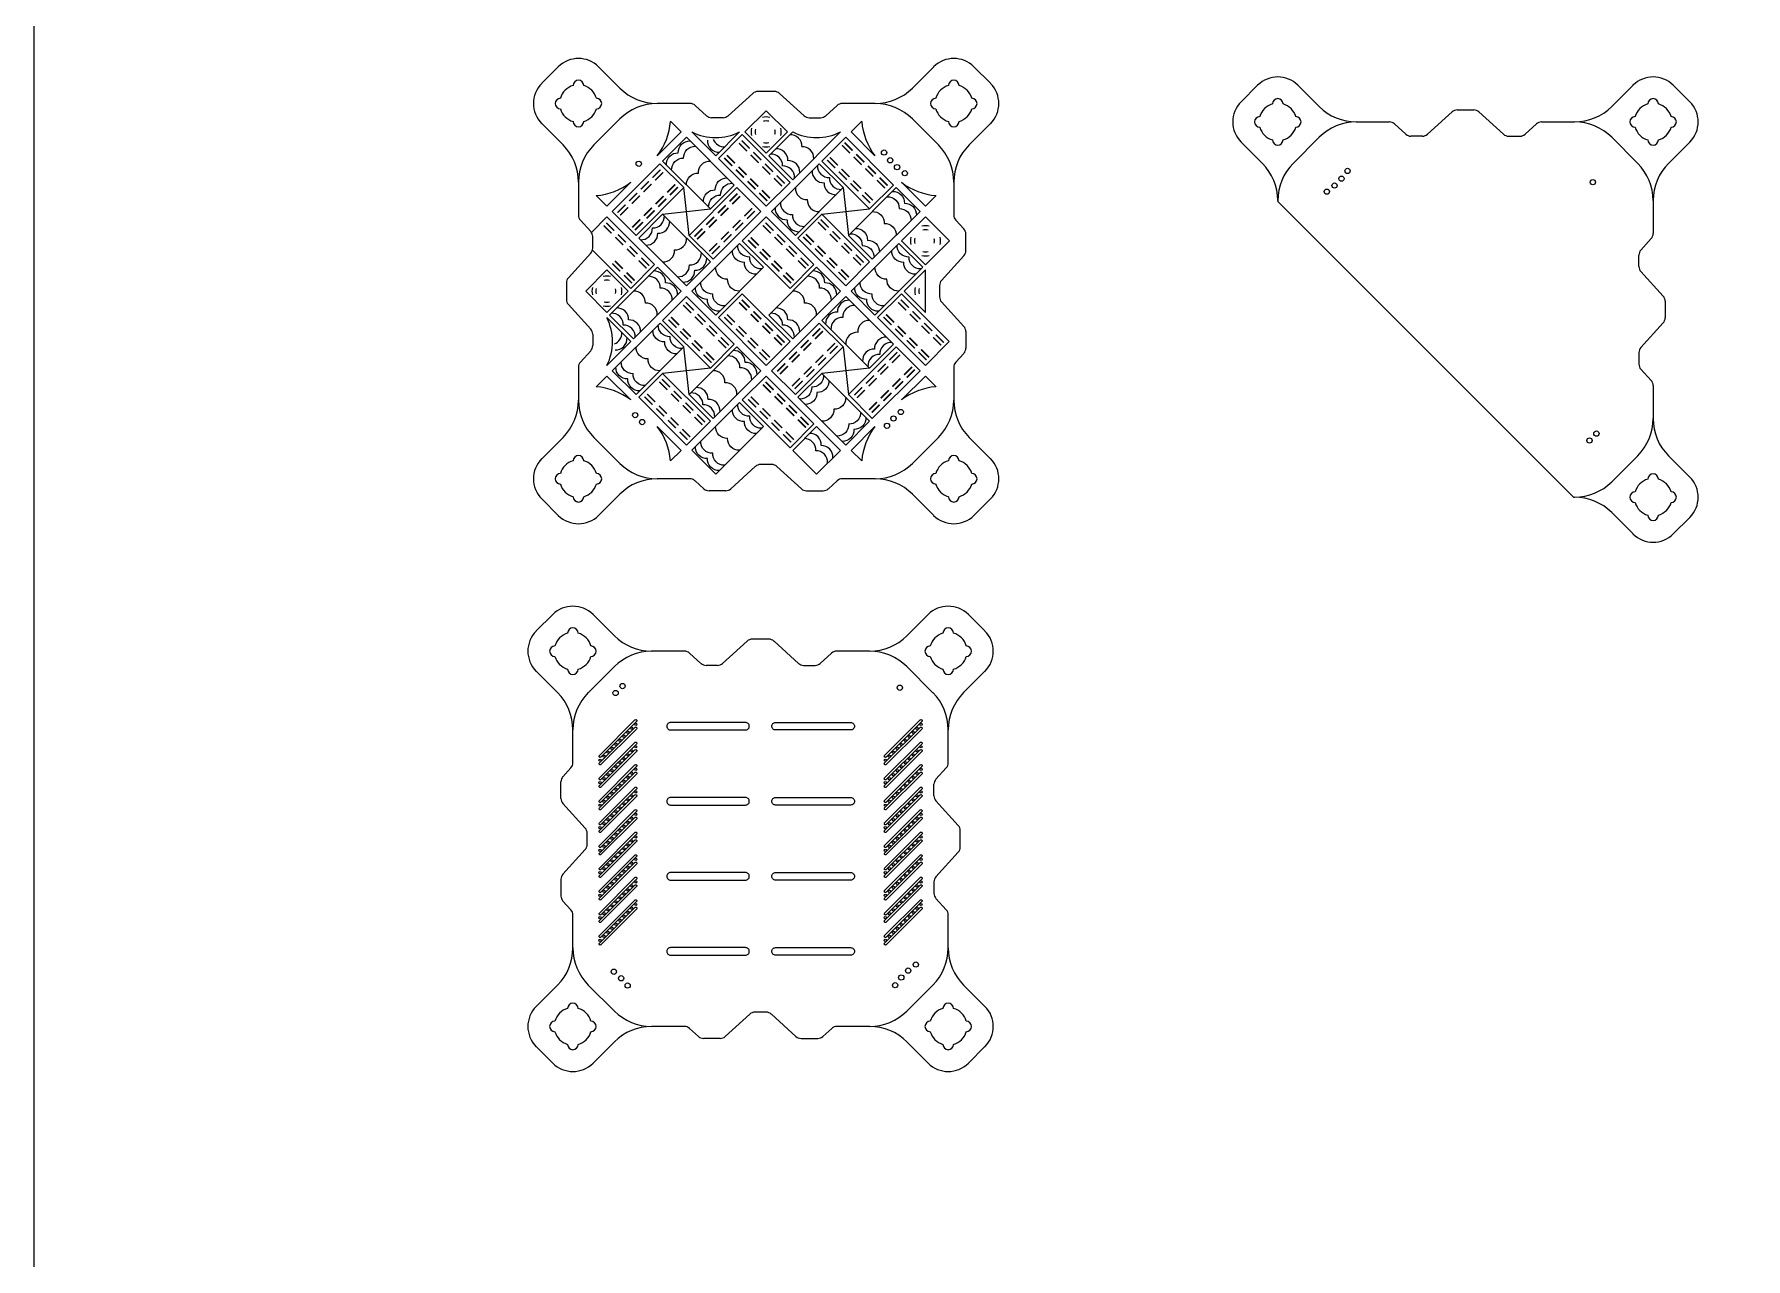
# Model space of a CAD drawing. Header units: millimetres. Extents: x -1461755 to -1310892, y 1449272 to 1531173.
# Drawn here: x -1326448 to -1324168, y 1507799 to 1509430 of the extents above; entities that cross this region are included whole.
import ezdxf

# ---------------------------------------------------------------- set-up
doc = ezdxf.new("R2010")
doc.units = ezdxf.units.MM
doc.header["$LTSCALE"] = 10
doc.layers.get('0').update_dxf_attribs({"linetype": 'CONTINUOUS'})
doc.layers.add('2维浮筒', color=253, linetype='CONTINUOUS')

# ---------------------------------------------------------------- blocks, each defined once
blk = doc.blocks.new('*U435')
for points in [[(10.6, 24.7), (42.4, 56.6), (56.6, 42.4)], [(-24.7, -10.6), (-56.6, -42.4), (-42.4, -56.6)]]:
    blk.add_lwpolyline(points)
for centre, start, end in [((64, -45.6), 94.8488, 127.2262), ((45.6, -64), 142.7738, 175.1512)]:
    blk.add_arc(centre, 88.3, start, end)
blk = doc.blocks.new('*U436')
at = {"color": 0, "linetype": 'ByBlock'}
for p, rotation in [((-169.7, 169.7, 0), 180), ((169.7, 169.7, 0), 90.00000000000001), ((-169.7, -169.7, 0), 270)]:
    blk.add_blockref('*U435', p, dxfattribs=dict(at, rotation=rotation))
blk.add_blockref('*U435', (169.7, -169.7, 0), dxfattribs=at)
blk = doc.blocks.new('*U429')
at = {"const_width": 2}
blk.add_lwpolyline([(-7.5, 0), (7.5, 0)], dxfattribs=at)
blk = doc.blocks.new('*U430')
at = {"const_width": 2}
blk.add_lwpolyline([(-7.5, 0), (7.5, 0)], dxfattribs=at)
blk = doc.blocks.new('*U431')
at = {"color": 0, "linetype": 'ByBlock'}
for p in [(0, 5), (0, 0), (22, 5), (22, 0), (44, 5), (44, 0), (66, 5), (66, 0)]:
    blk.add_blockref('*U430', p, dxfattribs=at)
blk = doc.blocks.new('1')
blk.add_lwpolyline([(0, 0), (90, 0), (90, -45), (0, -45)], close=True)
for centre in [(17.2, -11.3), (27.2, -11.3), (55.2, -11.3), (86.9, -11.3), (96.9, -11.3), (17.2, -33.8), (27.2, -33.8), (55.2, -33.8), (86.9, -33.8), (96.9, -33.8)]:
    blk.add_arc(centre, 15.2, 132.075, 227.925)
blk = doc.blocks.new('*U433')
at = {"color": 0, "linetype": 'ByBlock'}
for p in [(0, 5), (0, 0), (22, 5), (22, 0), (44, 5), (44, 0), (66, 5), (66, 0)]:
    blk.add_blockref('*U429', p, dxfattribs=at)
blk = doc.blocks.new('*U434')
blk.add_lwpolyline([(0, 0), (90, 0), (90, -45), (0, -45)], close=True)
blk.add_blockref('*U433', (12.5, -11.1))
at = {"xscale": -1, "rotation": 180}
blk.add_blockref('*U431', (12.5, -33.9), dxfattribs=at)
blk = doc.blocks.new('*U464')
blk.add_circle((0, 0), 1.5)
blk = doc.blocks.new('*U465')
at = {"color": 0, "linetype": 'ByBlock'}
for p in [(0, 0), (7.5, 0), (15, 0), (22.5, 0), (30, 0), (37.5, 0), (45, 0), (52.5, 0), (60, 0), (67.5, 0)]:
    blk.add_blockref('*U464', p, dxfattribs=at)
blk = doc.blocks.new('*U437')
blk.add_circle((0, 0), 1.5)
blk = doc.blocks.new('*U438')
at = {"color": 0, "linetype": 'ByBlock'}
for p in [(0, 0), (7.5, 0), (15, 0), (22.5, 0), (30, 0), (37.5, 0), (45, 0), (52.5, 0), (60, 0), (67.5, 0)]:
    blk.add_blockref('*U437', p, dxfattribs=at)
blk = doc.blocks.new('*U439')
blk.add_circle((0, 0), 1.5)
blk = doc.blocks.new('*U440')
at = {"color": 0, "linetype": 'ByBlock'}
for p in [(0, 0), (7.5, 0), (15, 0), (22.5, 0), (30, 0), (37.5, 0), (45, 0), (52.5, 0), (60, 0), (67.5, 0)]:
    blk.add_blockref('*U439', p, dxfattribs=at)
blk = doc.blocks.new('*U441')
blk.add_circle((0, 0), 1.5)
blk = doc.blocks.new('*U442')
at = {"color": 0, "linetype": 'ByBlock'}
for p in [(0, 0), (7.5, 0), (15, 0), (22.5, 0), (30, 0), (37.5, 0), (45, 0), (52.5, 0), (60, 0), (67.5, 0)]:
    blk.add_blockref('*U441', p, dxfattribs=at)
blk = doc.blocks.new('*U443')
blk.add_circle((0, 0), 1.5)
blk = doc.blocks.new('*U444')
at = {"color": 0, "linetype": 'ByBlock'}
for p in [(0, 0), (7.5, 0), (15, 0), (22.5, 0), (30, 0), (37.5, 0), (45, 0), (52.5, 0), (60, 0), (67.5, 0)]:
    blk.add_blockref('*U443', p, dxfattribs=at)
blk = doc.blocks.new('*U445')
blk.add_circle((0, 0), 1.5)
blk = doc.blocks.new('*U446')
at = {"color": 0, "linetype": 'ByBlock'}
for p in [(0, 0), (7.5, 0), (15, 0), (22.5, 0), (30, 0), (37.5, 0), (45, 0), (52.5, 0), (60, 0), (67.5, 0)]:
    blk.add_blockref('*U445', p, dxfattribs=at)
blk = doc.blocks.new('*U447')
blk.add_circle((0, 0), 1.5)
blk = doc.blocks.new('*U448')
at = {"color": 0, "linetype": 'ByBlock'}
for p in [(0, 0), (7.5, 0), (15, 0), (22.5, 0), (30, 0), (37.5, 0), (45, 0), (52.5, 0), (60, 0), (67.5, 0)]:
    blk.add_blockref('*U447', p, dxfattribs=at)
blk = doc.blocks.new('*U449')
blk.add_circle((0, 0), 1.5)
blk = doc.blocks.new('*U450')
at = {"color": 0, "linetype": 'ByBlock'}
for p in [(0, 0), (7.5, 0), (15, 0), (22.5, 0), (30, 0), (37.5, 0), (45, 0), (52.5, 0), (60, 0), (67.5, 0)]:
    blk.add_blockref('*U449', p, dxfattribs=at)
blk = doc.blocks.new('*U451')
blk.add_circle((0, 0), 1.5)
blk = doc.blocks.new('*U452')
at = {"color": 0, "linetype": 'ByBlock'}
for p in [(0, 0), (7.5, 0), (15, 0), (22.5, 0), (30, 0), (37.5, 0), (45, 0), (52.5, 0), (60, 0), (67.5, 0)]:
    blk.add_blockref('*U451', p, dxfattribs=at)
blk = doc.blocks.new('*U453')
blk.add_circle((0, 0), 1.5)
blk = doc.blocks.new('*U454')
at = {"color": 0, "linetype": 'ByBlock'}
for p in [(0, 0), (7.5, 0), (15, 0), (22.5, 0), (30, 0), (37.5, 0), (45, 0), (52.5, 0), (60, 0), (67.5, 0)]:
    blk.add_blockref('*U453', p, dxfattribs=at)
blk = doc.blocks.new('*U455')
blk.add_circle((0, 0), 1.5)
blk = doc.blocks.new('*U456')
at = {"color": 0, "linetype": 'ByBlock'}
for p in [(0, 0), (7.5, 0), (15, 0), (22.5, 0), (30, 0), (37.5, 0), (45, 0), (52.5, 0), (60, 0), (67.5, 0)]:
    blk.add_blockref('*U455', p, dxfattribs=at)
blk = doc.blocks.new('*U457')
blk.add_circle((0, 0), 1.5)
blk = doc.blocks.new('*U458')
at = {"color": 0, "linetype": 'ByBlock'}
for p in [(0, 0), (7.5, 0), (15, 0), (22.5, 0), (30, 0), (37.5, 0), (45, 0), (52.5, 0), (60, 0), (67.5, 0)]:
    blk.add_blockref('*U457', p, dxfattribs=at)
blk = doc.blocks.new('*U459')
blk.add_circle((0, 0), 1.5)
blk = doc.blocks.new('*U460')
at = {"color": 0, "linetype": 'ByBlock'}
for p in [(0, 0), (7.5, 0), (15, 0), (22.5, 0), (30, 0), (37.5, 0), (45, 0), (52.5, 0), (60, 0), (67.5, 0)]:
    blk.add_blockref('*U459', p, dxfattribs=at)
blk = doc.blocks.new('*U461')
blk.add_circle((0, 0), 1.5)
blk = doc.blocks.new('*U462')
at = {"color": 0, "linetype": 'ByBlock'}
for p in [(0, 0), (7.5, 0), (15, 0), (22.5, 0), (30, 0), (37.5, 0), (45, 0), (52.5, 0), (60, 0), (67.5, 0)]:
    blk.add_blockref('*U461', p, dxfattribs=at)
blk = doc.blocks.new('*U463')
blk.add_circle((0, 0), 1.5)
blk = doc.blocks.new('*U466')
at = {"color": 0, "linetype": 'ByBlock'}
for p in [(0, 0), (7.5, 0), (15, 0), (22.5, 0), (30, 0), (37.5, 0), (45, 0), (52.5, 0), (60, 0), (67.5, 0)]:
    blk.add_blockref('*U463', p, dxfattribs=at)
blk = doc.blocks.new('*U467')
blk.add_circle((0, 0), 1.5)
blk = doc.blocks.new('*U468')
at = {"color": 0, "linetype": 'ByBlock'}
for p in [(0, 0), (7.5, 0), (15, 0), (22.5, 0), (30, 0), (37.5, 0), (45, 0), (52.5, 0), (60, 0), (67.5, 0)]:
    blk.add_blockref('*U467', p, dxfattribs=at)
blk = doc.blocks.new('*U469')
blk.add_circle((0, 0), 1.5)
blk = doc.blocks.new('*U470')
at = {"color": 0, "linetype": 'ByBlock'}
for p in [(0, 0), (7.5, 0), (15, 0), (22.5, 0), (30, 0), (37.5, 0), (45, 0), (52.5, 0), (60, 0), (67.5, 0)]:
    blk.add_blockref('*U469', p, dxfattribs=at)
blk = doc.blocks.new('*U471')
blk.add_circle((0, 0), 1.5)
blk = doc.blocks.new('*U472')
at = {"color": 0, "linetype": 'ByBlock'}
for p in [(0, 0), (7.5, 0), (15, 0), (22.5, 0), (30, 0), (37.5, 0), (45, 0), (52.5, 0), (60, 0), (67.5, 0)]:
    blk.add_blockref('*U471', p, dxfattribs=at)

msp = doc.modelspace()

# ---------------------------------------------------------------- linework, layer by layer
for p, q in [((-1325772, 1509364.7, 0), (-1325750.1, 1509386.6, 0)), ((-1325696.4, 1509386.6, 0), (-1325668, 1509358.3, 0)), ((-1325250, 1509386.6, 0), (-1325278.4, 1509358.3, 0)), ((-1325196.3, 1509386.6, 0), (-1325174.4, 1509364.7, 0)), ((-1325523.8, 1509321.4, 0), (-1325491.1, 1509351.2, 0)), ((-1325462.1, 1509353.8, 0), (-1325484.3, 1509353.8, 0)), ((-1325422.6, 1509321.4, 0), (-1325455.3, 1509351.2, 0)), ((-1324818.5, 1509362.1, 0), (-1324840.4, 1509340.2, 0)), ((-1324764.8, 1509362.1, 0), (-1324736.4, 1509333.8, 0)), ((-1324318.4, 1509362.1, 0), (-1324346.8, 1509333.8, 0)), ((-1324242.8, 1509340.2, 0), (-1324264.7, 1509362.1, 0)), ((-1325574.5, 1509337.8, 0), (-1325618.5, 1509337.8, 0)), ((-1325552.6, 1509321.4, 0), (-1325567.7, 1509335.2, 0)), ((-1325393.8, 1509321.4, 0), (-1325378.7, 1509335.2, 0)), ((-1325327.8, 1509337.8, 0), (-1325371.9, 1509337.8, 0)), ((-1324592.2, 1509296.9, 0), (-1324559.5, 1509326.7, 0)), ((-1324552.7, 1509329.3, 0), (-1324530.5, 1509329.3, 0)), ((-1324491, 1509296.9, 0), (-1324523.7, 1509326.7, 0)), ((-1325772, 1509311, 0), (-1325743.7, 1509282.7, 0)), ((-1325668, 1509317.3, 0), (-1325702.7, 1509282.6, 0)), ((-1325530.6, 1509318.8, 0), (-1325545.8, 1509318.8, 0)), ((-1325415.8, 1509318.8, 0), (-1325400.6, 1509318.8, 0)), ((-1325278.4, 1509317.3, 0), (-1325243.7, 1509282.6, 0)), ((-1325174.4, 1509311, 0), (-1325202.7, 1509282.7, 0)), ((-1324687, 1509313.3, 0), (-1324642.9, 1509313.3, 0)), ((-1324621, 1509296.9, 0), (-1324636.1, 1509310.7, 0)), ((-1324462.2, 1509296.9, 0), (-1324447.1, 1509310.7, 0)), ((-1324440.3, 1509313.3, 0), (-1324396.3, 1509313.3, 0)), ((-1324840.4, 1509286.4, 0), (-1324812.1, 1509258.1, 0)), ((-1324736.4, 1509292.8, 0), (-1324771.1, 1509258, 0)), ((-1324599, 1509294.3, 0), (-1324614.2, 1509294.3, 0)), ((-1324484.2, 1509294.3, 0), (-1324469, 1509294.3, 0)), ((-1324346.8, 1509292.8, 0), (-1324312.1, 1509258, 0)), ((-1324242.8, 1509286.4, 0), (-1324271.1, 1509258.1, 0)), ((-1325723.2, 1509233.1, 0), (-1325723.2, 1509189.1, 0)), ((-1325223.2, 1509233.1, 0), (-1325223.2, 1509189.3, 0)), ((-1325575.7, 1509162.1, 0), (-1325582.8, 1509225.7, 0)), ((-1325370.7, 1509225.7, 0), (-1325363.6, 1509162.1, 0)), ((-1324791.6, 1509208.5, 0), (-1324791.6, 1509207.2, 0)), ((-1324791.6, 1509207.2, 0), (-1324397.7, 1508813.3, 0)), ((-1324291.6, 1509208.5, 0), (-1324291.6, 1509164.5, 0)), ((-1325611.1, 1509190.3, 0), (-1325547.4, 1509197.4, 0)), ((-1325399, 1509190.3, 0), (-1325335.3, 1509197.4, 0)), ((-1325706.8, 1509167.2, 0), (-1325720.6, 1509182.3, 0)), ((-1325704.2, 1509145.2, 0), (-1325704.2, 1509160.4, 0)), ((-1325209.8, 1509170.7, 0), (-1325220.6, 1509182.5, 0)), ((-1325207.2, 1509141.7, 0), (-1325207.2, 1509163.9, 0)), ((-1325706.8, 1509138.4, 0), (-1325736.6, 1509105.7, 0)), ((-1324308, 1509142.6, 0), (-1324294.2, 1509157.8, 0)), ((-1325261.1, 1509059.5, 0), (-1325261.1, 1509116.1, 0)), ((-1325209.8, 1509134.9, 0), (-1325239.6, 1509102.2, 0)), ((-1324310.6, 1509120.6, 0), (-1324310.6, 1509135.9, 0)), ((-1325739.2, 1509098.9, 0), (-1325739.2, 1509076.7, 0)), ((-1325242.2, 1509095.4, 0), (-1325242.2, 1509080.2, 0)), ((-1324308, 1509113.9, 0), (-1324278.2, 1509081.1, 0)), ((-1325706.8, 1509037.2, 0), (-1325736.6, 1509069.9, 0)), ((-1325209.8, 1509040.7, 0), (-1325239.6, 1509073.4, 0)), ((-1324275.6, 1509074.4, 0), (-1324275.6, 1509052.1, 0)), ((-1325704.2, 1509030.4, 0), (-1325704.2, 1509015.2, 0)), ((-1325207.2, 1509033.9, 0), (-1325207.2, 1509011.7, 0)), ((-1324308, 1509012.6, 0), (-1324278.2, 1509045.4, 0)), ((-1325706.8, 1509008.4, 0), (-1325720.6, 1508993.3, 0)), ((-1325575.7, 1508949.9, 0), (-1325582.8, 1509013.6, 0)), ((-1325370.7, 1509013.6, 0), (-1325363.6, 1508949.9, 0)), ((-1325209.8, 1509004.9, 0), (-1325220.6, 1508993.1, 0)), ((-1324310.6, 1509005.9, 0), (-1324310.6, 1508990.6, 0)), ((-1325723.2, 1508986.5, 0), (-1325723.2, 1508942.4, 0)), ((-1325547.4, 1508985.3, 0), (-1325611.1, 1508978.2, 0)), ((-1325335.3, 1508985.3, 0), (-1325399, 1508978.2, 0)), ((-1325223.2, 1508986.3, 0), (-1325223.2, 1508942.4, 0)), ((-1324308, 1508983.9, 0), (-1324294.2, 1508968.7, 0)), ((-1324291.6, 1508962, 0), (-1324291.6, 1508917.9, 0)), ((-1325772, 1508864.6, 0), (-1325743.7, 1508893, 0)), ((-1325702.7, 1508893, 0), (-1325668, 1508858.3, 0)), ((-1325243.7, 1508893, 0), (-1325278.4, 1508858.3, 0)), ((-1325174.4, 1508864.6, 0), (-1325202.7, 1508893, 0)), ((-1324312.1, 1508868.5, 0), (-1324346.8, 1508833.8, 0)), ((-1324242.8, 1508840.1, 0), (-1324271.1, 1508868.4, 0)), ((-1325520.3, 1508824.4, 0), (-1325487.6, 1508854.2, 0)), ((-1325465.6, 1508856.8, 0), (-1325480.8, 1508856.8, 0)), ((-1325426.1, 1508824.4, 0), (-1325458.8, 1508854.2, 0)), ((-1325574.7, 1508837.8, 0), (-1325618.5, 1508837.8, 0)), ((-1325556.1, 1508824.4, 0), (-1325567.9, 1508835.2, 0)), ((-1325527.1, 1508821.8, 0), (-1325549.3, 1508821.8, 0)), ((-1325419.3, 1508821.8, 0), (-1325397.1, 1508821.8, 0)), ((-1325390.3, 1508824.4, 0), (-1325378.5, 1508835.2, 0)), ((-1325327.8, 1508837.8, 0), (-1325371.7, 1508837.8, 0)), ((-1325750.1, 1508789, 0), (-1325772, 1508810.9, 0)), ((-1325696.4, 1508789, 0), (-1325668, 1508817.3, 0)), ((-1325250, 1508789, 0), (-1325278.4, 1508817.3, 0)), ((-1325174.4, 1508810.9, 0), (-1325196.3, 1508789, 0)), ((-1324397.7, 1508813.3, 0), (-1324396.3, 1508813.3, 0)), ((-1324318.4, 1508764.4, 0), (-1324346.8, 1508792.8, 0)), ((-1324264.7, 1508764.4, 0), (-1324242.8, 1508786.4, 0))]:
    msp.add_line(p, q)
msp.add_lwpolyline([(-1326448.2, 1511034.5), (-1321888.2, 1511034.5), (-1321888.2, 1504764.3), (-1326448.2, 1504764.3)], close=True)
at = {"elevation": 0}
for points in [[(-1325444.9, 1509299.9), (-1325473.2, 1509271.7), (-1325501.5, 1509299.9), (-1325473.2, 1509328.2)], [(-1325229.1, 1509154.8), (-1325260.9, 1509123), (-1325292.7, 1509154.8), (-1325260.9, 1509186.6)], [(-1325657.1, 1509087.8), (-1325685.3, 1509059.5), (-1325713.6, 1509087.8), (-1325685.3, 1509116.1)], [(-1325406, 1508843.9), (-1325374.2, 1508875.7), (-1325406, 1508907.5), (-1325437.8, 1508875.7)]]:
    msp.add_lwpolyline(points, close=True, dxfattribs=at)
for points in [[(-1325572.2, 1509299.9), (-1325572.2, 1509299.9), (-1325540.4, 1509268.1), (-1325508.6, 1509299.9)], [(-1325374.2, 1509299.9), (-1325437.8, 1509236.3), (-1325469.7, 1509268.1), (-1325437.8, 1509299.9)], [(-1325704.6, 1509142.4), (-1325653.5, 1509091.3), (-1325621.7, 1509123.2), (-1325685.3, 1509186.8), (-1325706, 1509166.1)], [(-1325261.1, 1509059.5), (-1325289.4, 1509087.8), (-1325261.1, 1509116.1)], [(-1325685.3, 1508988.8), (-1325685.3, 1508988.8), (-1325653.5, 1509020.6), (-1325685.3, 1509052.5)]]:
    msp.add_lwpolyline(points, dxfattribs=at)
at = {"color": 0, "elevation": 0}
for points in [[(-1325645.8, 1508514.4), (-1325693.2, 1508467, -0.414214), (-1325695.3, 1508467), (-1325695.3, 1508467, -0.414214), (-1325695.3, 1508469.2), (-1325648, 1508516.5, -0.414214), (-1325645.8, 1508516.5), (-1325645.8, 1508516.5, -0.414214)], [(-1325645.8, 1508504.4), (-1325693.2, 1508457, -0.414214), (-1325695.3, 1508457), (-1325695.3, 1508457, -0.414214), (-1325695.3, 1508459.2), (-1325648, 1508506.5, -0.414214), (-1325645.8, 1508506.5), (-1325645.8, 1508506.5, -0.414214)], [(-1325600.6, 1508503.1), (-1325500.6, 1508503.1, 0.414214), (-1325495.6, 1508508.1), (-1325495.6, 1508508.1, 0.414214), (-1325500.6, 1508513.1), (-1325600.6, 1508513.1, 0.414214), (-1325605.6, 1508508.1), (-1325605.6, 1508508.1, 0.414214)], [(-1325360.6, 1508503.1), (-1325460.6, 1508503.1, -0.414214), (-1325465.6, 1508508.1), (-1325465.6, 1508508.1, -0.414214), (-1325460.6, 1508513.1), (-1325360.6, 1508513.1, -0.414214), (-1325355.6, 1508508.1), (-1325355.6, 1508508.1, -0.414214)], [(-1325265.8, 1508514.4), (-1325313.2, 1508467, -0.414214), (-1325315.3, 1508467), (-1325315.3, 1508467, -0.414214), (-1325315.3, 1508469.2), (-1325268, 1508516.5, -0.414214), (-1325265.8, 1508516.5), (-1325265.8, 1508516.5, -0.414214)], [(-1325265.8, 1508504.4), (-1325313.2, 1508457, -0.414214), (-1325315.3, 1508457), (-1325315.3, 1508457, -0.414214), (-1325315.3, 1508459.2), (-1325268, 1508506.5, -0.414214), (-1325265.8, 1508506.5), (-1325265.8, 1508506.5, -0.414214)], [(-1325645.8, 1508484.4), (-1325693.2, 1508437, -0.414214), (-1325695.3, 1508437), (-1325695.3, 1508437, -0.414214), (-1325695.3, 1508439.2), (-1325648, 1508486.5, -0.414214), (-1325645.8, 1508486.5), (-1325645.8, 1508486.5, -0.414214)], [(-1325645.8, 1508474.4), (-1325693.2, 1508427, -0.414214), (-1325695.3, 1508427), (-1325695.3, 1508427, -0.414214), (-1325695.3, 1508429.2), (-1325648, 1508476.5, -0.414214), (-1325645.8, 1508476.5), (-1325645.8, 1508476.5, -0.414214)], [(-1325265.8, 1508484.4), (-1325313.2, 1508437, -0.414214), (-1325315.3, 1508437), (-1325315.3, 1508437, -0.414214), (-1325315.3, 1508439.2), (-1325268, 1508486.5, -0.414214), (-1325265.8, 1508486.5), (-1325265.8, 1508486.5, -0.414214)], [(-1325265.8, 1508474.4), (-1325313.2, 1508427, -0.414214), (-1325315.3, 1508427), (-1325315.3, 1508427, -0.414214), (-1325315.3, 1508429.2), (-1325268, 1508476.5, -0.414214), (-1325265.8, 1508476.5), (-1325265.8, 1508476.5, -0.414214)], [(-1325645.8, 1508454.4), (-1325693.2, 1508407, -0.414214), (-1325695.3, 1508407), (-1325695.3, 1508407, -0.414214), (-1325695.3, 1508409.2), (-1325648, 1508456.5, -0.414214), (-1325645.8, 1508456.5), (-1325645.8, 1508456.5, -0.414214)], [(-1325265.8, 1508454.4), (-1325313.2, 1508407, -0.414214), (-1325315.3, 1508407), (-1325315.3, 1508407, -0.414214), (-1325315.3, 1508409.2), (-1325268, 1508456.5, -0.414214), (-1325265.8, 1508456.5), (-1325265.8, 1508456.5, -0.414214)], [(-1325645.8, 1508444.4), (-1325693.2, 1508397, -0.414214), (-1325695.3, 1508397), (-1325695.3, 1508397, -0.414214), (-1325695.3, 1508399.2), (-1325648, 1508446.5, -0.414214), (-1325645.8, 1508446.5), (-1325645.8, 1508446.5, -0.414214)], [(-1325265.8, 1508444.4), (-1325313.2, 1508397, -0.414214), (-1325315.3, 1508397), (-1325315.3, 1508397, -0.414214), (-1325315.3, 1508399.2), (-1325268, 1508446.5, -0.414214), (-1325265.8, 1508446.5), (-1325265.8, 1508446.5, -0.414214)], [(-1325645.8, 1508424.4), (-1325693.2, 1508377, -0.414214), (-1325695.3, 1508377), (-1325695.3, 1508377, -0.414214), (-1325695.3, 1508379.2), (-1325648, 1508426.5, -0.414214), (-1325645.8, 1508426.5), (-1325645.8, 1508426.5, -0.414214)], [(-1325645.8, 1508414.4), (-1325693.2, 1508367, -0.414214), (-1325695.3, 1508367), (-1325695.3, 1508367, -0.414214), (-1325695.3, 1508369.2), (-1325648, 1508416.5, -0.414214), (-1325645.8, 1508416.5), (-1325645.8, 1508416.5, -0.414214)], [(-1325600.6, 1508403.1), (-1325500.6, 1508403.1, 0.414214), (-1325495.6, 1508408.1), (-1325495.6, 1508408.1, 0.414214), (-1325500.6, 1508413.1), (-1325600.6, 1508413.1, 0.414214), (-1325605.6, 1508408.1), (-1325605.6, 1508408.1, 0.414214)], [(-1325360.6, 1508403.1), (-1325460.6, 1508403.1, -0.414214), (-1325465.6, 1508408.1), (-1325465.6, 1508408.1, -0.414214), (-1325460.6, 1508413.1), (-1325360.6, 1508413.1, -0.414214), (-1325355.6, 1508408.1), (-1325355.6, 1508408.1, -0.414214)], [(-1325265.8, 1508424.4), (-1325313.2, 1508377, -0.414214), (-1325315.3, 1508377), (-1325315.3, 1508377, -0.414214), (-1325315.3, 1508379.2), (-1325268, 1508426.5, -0.414214), (-1325265.8, 1508426.5), (-1325265.8, 1508426.5, -0.414214)], [(-1325265.8, 1508414.4), (-1325313.2, 1508367, -0.414214), (-1325315.3, 1508367), (-1325315.3, 1508367, -0.414214), (-1325315.3, 1508369.2), (-1325268, 1508416.5, -0.414214), (-1325265.8, 1508416.5), (-1325265.8, 1508416.5, -0.414214)], [(-1325645.8, 1508394.4), (-1325693.2, 1508347, -0.414214), (-1325695.3, 1508347), (-1325695.3, 1508347, -0.414214), (-1325695.3, 1508349.2), (-1325648, 1508396.5, -0.414214), (-1325645.8, 1508396.5), (-1325645.8, 1508396.5, -0.414214)], [(-1325645.8, 1508384.4), (-1325693.2, 1508337, -0.414214), (-1325695.3, 1508337), (-1325695.3, 1508337, -0.414214), (-1325695.3, 1508339.2), (-1325648, 1508386.5, -0.414214), (-1325645.8, 1508386.5), (-1325645.8, 1508386.5, -0.414214)], [(-1325265.8, 1508394.4), (-1325313.2, 1508347, -0.414214), (-1325315.3, 1508347), (-1325315.3, 1508347, -0.414214), (-1325315.3, 1508349.2), (-1325268, 1508396.5, -0.414214), (-1325265.8, 1508396.5), (-1325265.8, 1508396.5, -0.414214)], [(-1325265.8, 1508384.4), (-1325313.2, 1508337, -0.414214), (-1325315.3, 1508337), (-1325315.3, 1508337, -0.414214), (-1325315.3, 1508339.2), (-1325268, 1508386.5, -0.414214), (-1325265.8, 1508386.5), (-1325265.8, 1508386.5, -0.414214)], [(-1325645.8, 1508364.4), (-1325693.2, 1508317, -0.414214), (-1325695.3, 1508317), (-1325695.3, 1508317, -0.414214), (-1325695.3, 1508319.2), (-1325648, 1508366.5, -0.414214), (-1325645.8, 1508366.5), (-1325645.8, 1508366.5, -0.414214)], [(-1325265.8, 1508364.4), (-1325313.2, 1508317, -0.414214), (-1325315.3, 1508317), (-1325315.3, 1508317, -0.414214), (-1325315.3, 1508319.2), (-1325268, 1508366.5, -0.414214), (-1325265.8, 1508366.5), (-1325265.8, 1508366.5, -0.414214)], [(-1325645.8, 1508354.4), (-1325693.2, 1508307, -0.414214), (-1325695.3, 1508307), (-1325695.3, 1508307, -0.414214), (-1325695.3, 1508309.2), (-1325648, 1508356.5, -0.414214), (-1325645.8, 1508356.5), (-1325645.8, 1508356.5, -0.414214)], [(-1325265.8, 1508354.4), (-1325313.2, 1508307, -0.414214), (-1325315.3, 1508307), (-1325315.3, 1508307, -0.414214), (-1325315.3, 1508309.2), (-1325268, 1508356.5, -0.414214), (-1325265.8, 1508356.5), (-1325265.8, 1508356.5, -0.414214)], [(-1325645.8, 1508334.4), (-1325693.2, 1508287, -0.414214), (-1325695.3, 1508287), (-1325695.3, 1508287, -0.414214), (-1325695.3, 1508289.2), (-1325648, 1508336.5, -0.414214), (-1325645.8, 1508336.5), (-1325645.8, 1508336.5, -0.414214)], [(-1325645.8, 1508324.4), (-1325693.2, 1508277, -0.414214), (-1325695.3, 1508277), (-1325695.3, 1508277, -0.414214), (-1325695.3, 1508279.2), (-1325648, 1508326.5, -0.414214), (-1325645.8, 1508326.5), (-1325645.8, 1508326.5, -0.414214)], [(-1325265.8, 1508334.4), (-1325313.2, 1508287, -0.414214), (-1325315.3, 1508287), (-1325315.3, 1508287, -0.414214), (-1325315.3, 1508289.2), (-1325268, 1508336.5, -0.414214), (-1325265.8, 1508336.5), (-1325265.8, 1508336.5, -0.414214)], [(-1325265.8, 1508324.4), (-1325313.2, 1508277, -0.414214), (-1325315.3, 1508277), (-1325315.3, 1508277, -0.414214), (-1325315.3, 1508279.2), (-1325268, 1508326.5, -0.414214), (-1325265.8, 1508326.5), (-1325265.8, 1508326.5, -0.414214)], [(-1325645.8, 1508304.4), (-1325693.2, 1508257, -0.414214), (-1325695.3, 1508257), (-1325695.3, 1508257, -0.414214), (-1325695.3, 1508259.2), (-1325648, 1508306.5, -0.414214), (-1325645.8, 1508306.5), (-1325645.8, 1508306.5, -0.414214)], [(-1325645.8, 1508294.4), (-1325693.2, 1508247, -0.414214), (-1325695.3, 1508247), (-1325695.3, 1508247, -0.414214), (-1325695.3, 1508249.2), (-1325648, 1508296.5, -0.414214), (-1325645.8, 1508296.5), (-1325645.8, 1508296.5, -0.414214)], [(-1325600.6, 1508303.1), (-1325500.6, 1508303.1, 0.414214), (-1325495.6, 1508308.1), (-1325495.6, 1508308.1, 0.414214), (-1325500.6, 1508313.1), (-1325600.6, 1508313.1, 0.414214), (-1325605.6, 1508308.1), (-1325605.6, 1508308.1, 0.414214)], [(-1325360.6, 1508303.1), (-1325460.6, 1508303.1, -0.414214), (-1325465.6, 1508308.1), (-1325465.6, 1508308.1, -0.414214), (-1325460.6, 1508313.1), (-1325360.6, 1508313.1, -0.414214), (-1325355.6, 1508308.1), (-1325355.6, 1508308.1, -0.414214)], [(-1325265.8, 1508304.4), (-1325313.2, 1508257, -0.414214), (-1325315.3, 1508257), (-1325315.3, 1508257, -0.414214), (-1325315.3, 1508259.2), (-1325268, 1508306.5, -0.414214), (-1325265.8, 1508306.5), (-1325265.8, 1508306.5, -0.414214)], [(-1325265.8, 1508294.4), (-1325313.2, 1508247, -0.414214), (-1325315.3, 1508247), (-1325315.3, 1508247, -0.414214), (-1325315.3, 1508249.2), (-1325268, 1508296.5, -0.414214), (-1325265.8, 1508296.5), (-1325265.8, 1508296.5, -0.414214)], [(-1325645.8, 1508274.4), (-1325693.2, 1508227, -0.414214), (-1325695.3, 1508227), (-1325695.3, 1508227, -0.414214), (-1325695.3, 1508229.2), (-1325648, 1508276.5, -0.414214), (-1325645.8, 1508276.5), (-1325645.8, 1508276.5, -0.414214)], [(-1325265.8, 1508274.4), (-1325313.2, 1508227, -0.414214), (-1325315.3, 1508227), (-1325315.3, 1508227, -0.414214), (-1325315.3, 1508229.2), (-1325268, 1508276.5, -0.414214), (-1325265.8, 1508276.5), (-1325265.8, 1508276.5, -0.414214)], [(-1325645.8, 1508264.4), (-1325693.2, 1508217, -0.414214), (-1325695.3, 1508217), (-1325695.3, 1508217, -0.414214), (-1325695.3, 1508219.2), (-1325648, 1508266.5, -0.414214), (-1325645.8, 1508266.5), (-1325645.8, 1508266.5, -0.414214)], [(-1325265.8, 1508264.4), (-1325313.2, 1508217, -0.414214), (-1325315.3, 1508217), (-1325315.3, 1508217, -0.414214), (-1325315.3, 1508219.2), (-1325268, 1508266.5, -0.414214), (-1325265.8, 1508266.5), (-1325265.8, 1508266.5, -0.414214)], [(-1325600.6, 1508203.1), (-1325500.6, 1508203.1, 0.414214), (-1325495.6, 1508208.1), (-1325495.6, 1508208.1, 0.414214), (-1325500.6, 1508213.1), (-1325600.6, 1508213.1, 0.414214), (-1325605.6, 1508208.1), (-1325605.6, 1508208.1, 0.414214)], [(-1325360.6, 1508203.1), (-1325460.6, 1508203.1, -0.414214), (-1325465.6, 1508208.1), (-1325465.6, 1508208.1, -0.414214), (-1325460.6, 1508213.1), (-1325360.6, 1508213.1, -0.414214), (-1325355.6, 1508208.1), (-1325355.6, 1508208.1, -0.414214)]]:
    msp.add_lwpolyline(points, format="xyb", close=True, dxfattribs=at)
for centre in [(-1325316.1, 1509272.5, 0), (-1325642.9, 1509257.5, 0), (-1325308, 1509262.2, 0), (-1325298.8, 1509253, 0), (-1324698.7, 1509248, 0), (-1325288.5, 1509244.9, 0), (-1324716, 1509228.5, 0), (-1324706.8, 1509237.7, 0), (-1324371.9, 1509233, 0), (-1324726.3, 1509220.4, 0), (-1325647.6, 1508922.6, 0), (-1325638.4, 1508913.4, 0), (-1325312.2, 1508908.4, 0), (-1325303.5, 1508918.1, 0), (-1325293.8, 1508926.8, 0), (-1324376.4, 1508888.8, 0), (-1324367.2, 1508898, 0)]:
    msp.add_circle(centre, 3.5)
for centre, radius, start, end in [((-1325723.2, 1509359.8, 0), 38, 45, 135), ((-1325223.2, 1509359.8, 0), 38, 45, 135), ((-1325723.2, 1509361.8, 0), 7, 0, 180), ((-1325223.2, 1509361.8, 0), 7, 0, 180), ((-1324791.6, 1509335.2, 0), 38, 45, 135), ((-1324291.6, 1509335.2, 0), 38, 45, 135), ((-1325745.2, 1509337.8, 0), 38, 135, 225), ((-1325747.2, 1509337.8, 0), 7, 90, 270), ((-1325723.2, 1509337.8, 0), 25, 106.2602, 163.7398), ((-1325723.2, 1509337.8, 0), 25, 16.2602, 73.7398), ((-1325699.2, 1509337.8, 0), 7, 270, 90), ((-1325618.5, 1509407.8, 0), 70, 225, 270), ((-1325484.3, 1509343.8, 0), 10, 90, 132.2737), ((-1325462.1, 1509343.8, 0), 10, 47.7263, 90), ((-1325327.9, 1509407.8, 0), 70, 270, 315), ((-1325247.2, 1509337.8, 0), 7, 90, 270), ((-1325223.2, 1509337.8, 0), 25, 106.2602, 163.7398), ((-1325223.2, 1509337.8, 0), 25, 16.2602, 73.7398), ((-1325199.2, 1509337.8, 0), 7, 270, 90), ((-1325201.2, 1509337.8, 0), 38, 315, 45), ((-1324791.6, 1509337.3, 0), 7, 0, 180), ((-1324291.6, 1509337.3, 0), 7, 0, 180), ((-1325723.2, 1509337.8, 0), 25, 196.2602, 253.7398), ((-1325723.2, 1509337.8, 0), 25, 286.2602, 343.7398), ((-1325618.5, 1509267.8, 0), 70, 90, 135), ((-1325574.5, 1509327.8, 0), 10, 47.7263, 90), ((-1325545.8, 1509328.8, 0), 10, 227.7263, 270), ((-1325530.6, 1509328.8, 0), 10, 270, 312.2737), ((-1325473.2, 1509299.9, 0), 20, 75.9428, 104.0572), ((-1325415.8, 1509328.8, 0), 10, 227.7263, 270), ((-1325400.6, 1509328.8, 0), 10, 270, 312.2737), ((-1325371.9, 1509327.8, 0), 10, 90, 132.2737), ((-1325327.9, 1509267.8, 0), 70, 45, 90), ((-1325223.2, 1509337.8, 0), 25, 196.2602, 253.7398), ((-1325223.2, 1509337.8, 0), 25, 286.2602, 343.7398), ((-1324813.6, 1509313.3, 0), 38, 135, 225), ((-1324815.6, 1509313.3, 0), 7, 90, 270), ((-1324791.6, 1509313.3, 0), 25, 106.2602, 163.7398), ((-1324791.6, 1509313.3, 0), 25, 16.2602, 73.7398), ((-1324767.6, 1509313.3, 0), 7, 270, 90), ((-1324686.9, 1509383.3, 0), 70, 225, 270), ((-1324552.7, 1509319.3, 0), 10, 90, 132.2737), ((-1324530.5, 1509319.3, 0), 10, 47.7263, 90), ((-1324396.3, 1509383.3, 0), 70, 270, 315), ((-1324315.6, 1509313.3, 0), 7, 90, 270), ((-1324291.6, 1509313.3, 0), 25, 106.2602, 163.7398), ((-1324291.6, 1509313.3, 0), 25, 16.2602, 73.7398), ((-1324267.6, 1509313.3, 0), 7, 270, 90), ((-1324269.6, 1509313.3, 0), 38, 315, 45), ((-1325723.2, 1509313.8, 0), 7, 180, 0), ((-1325540.4, 1509364.9, 0), 72.4, 243.917, 296.083), ((-1325473.2, 1509299.9, 0), 20, 165.9428, 194.0572), ((-1325473.2, 1509299.9, 0), 14.7, 165.9428, 194.0572), ((-1325473.2, 1509299.9, 0), 14.7, 75.9428, 104.0572), ((-1325473.2, 1509299.9, 0), 12, 345.9428, 14.0572), ((-1325473.2, 1509299.9, 0), 20, 345.9428, 14.0572), ((-1325406, 1509364.9, 0), 72.4, 243.917, 296.083), ((-1325223.2, 1509313.8, 0), 7, 180, 0), ((-1324791.6, 1509313.3, 0), 25, 196.2602, 253.7398), ((-1324791.6, 1509313.3, 0), 25, 286.2602, 343.7398), ((-1324686.9, 1509243.3, 0), 70, 90, 135), ((-1324642.9, 1509303.3, 0), 10, 47.7263, 90), ((-1324614.2, 1509304.3, 0), 10, 227.7263, 270), ((-1324599, 1509304.3, 0), 10, 270, 312.2737), ((-1324484.2, 1509304.3, 0), 10, 227.7263, 270), ((-1324469, 1509304.3, 0), 10, 270, 312.2737), ((-1324440.3, 1509303.3, 0), 10, 90, 132.2737), ((-1324396.3, 1509243.3, 0), 70, 45, 90), ((-1324291.6, 1509313.3, 0), 25, 196.2602, 253.7398), ((-1324291.6, 1509313.3, 0), 25, 286.2602, 343.7398), ((-1325793.2, 1509233.2, 0), 70, 0, 45), ((-1325653.2, 1509233.1, 0), 70, 135, 180), ((-1325536.2, 1509288.2, 0), 15.2, 177.075, 272.925), ((-1325528.9, 1509296, 0), 15.9, 202.4502, 271.904), ((-1325473.2, 1509299.9, 0), 20, 255.9428, 284.0572), ((-1325473.2, 1509299.9, 0), 14.7, 255.9428, 284.0572), ((-1325459.5, 1509262.4, 0), 15.2, 357.075, 92.925), ((-1325440.8, 1509281.1, 0), 15.2, 357.075, 92.925), ((-1325424.9, 1509265.1, 0), 15.2, 357.075, 92.925), ((-1325293.2, 1509233.1, 0), 70, 0, 45), ((-1325153.2, 1509233.2, 0), 70, 135, 180), ((-1324791.6, 1509289.3, 0), 7, 180, 0), ((-1324291.6, 1509289.3, 0), 7, 180, 0), ((-1325466.6, 1509255.3, 0), 15.2, 357.075, 92.925), ((-1325450.6, 1509239.4, 0), 15.2, 357.075, 92.925), ((-1325443.6, 1509246.5, 0), 15.2, 357.075, 92.925), ((-1324861.6, 1509208.6, 0), 70, 0, 45), ((-1324721.6, 1509208.5, 0), 70, 135, 180), ((-1324361.6, 1509208.5, 0), 70, 0, 45), ((-1324221.6, 1509208.6, 0), 70, 135, 180), ((-1325713.2, 1509189.1, 0), 10, 180, 222.2737), ((-1325213.2, 1509189.3, 0), 10, 180, 222.2737), ((-1325714.2, 1509160.4, 0), 10, 0, 42.2737), ((-1325260.9, 1509154.8, 0), 20, 75.9428, 104.0572), ((-1325260.9, 1509154.8, 0), 14.7, 75.9428, 104.0572), ((-1325217.2, 1509163.9, 0), 10, 0, 42.2737), ((-1324301.6, 1509164.5, 0), 10, 317.7263, 0), ((-1325714.2, 1509145.2, 0), 10, 317.7263, 0), ((-1325260.9, 1509154.8, 0), 20, 165.9428, 194.0572), ((-1325260.9, 1509154.8, 0), 14.7, 165.9428, 194.0572), ((-1325260.9, 1509154.8, 0), 14.7, 255.9428, 284.0572), ((-1325260.9, 1509154.8, 0), 12, 345.9428, 14.0572), ((-1325260.9, 1509154.8, 0), 20, 345.9428, 14.0572), ((-1325217.2, 1509141.7, 0), 10, 317.7263, 0), ((-1324300.6, 1509135.9, 0), 10, 137.7263, 180), ((-1325260.9, 1509154.8, 0), 20, 255.9428, 284.0572), ((-1324300.6, 1509120.6, 0), 10, 180, 222.2737), ((-1325729.2, 1509098.9, 0), 10, 137.7263, 180), ((-1325685.3, 1509087.8, 0), 20, 165.9428, 194.0572), ((-1325685.3, 1509087.8, 0), 20, 75.9428, 104.0572), ((-1325685.3, 1509087.8, 0), 14.7, 75.9428, 104.0572), ((-1325685.3, 1509087.8, 0), 20, 345.9428, 14.0572), ((-1325255.3, 1509087.8, 0), 20, 165.9428, 194.0572), ((-1325232.2, 1509095.4, 0), 10, 137.7263, 180), ((-1325729.2, 1509076.7, 0), 10, 180, 222.2737), ((-1325685.3, 1509087.8, 0), 14.7, 165.9428, 194.0572), ((-1325685.3, 1509087.8, 0), 14.7, 255.9428, 284.0572), ((-1325685.3, 1509087.8, 0), 12, 345.9428, 14.0572), ((-1325255.3, 1509087.8, 0), 14.7, 165.9428, 194.0572), ((-1325232.2, 1509080.2, 0), 10, 180, 222.2737), ((-1324285.6, 1509074.4, 0), 10, 0, 42.2737), ((-1325685.3, 1509087.8, 0), 20, 255.9428, 284.0572), ((-1325750.3, 1509020.6, 0), 72.4, 333.917, 26.083), ((-1324285.6, 1509052.1, 0), 10, 317.7263, 0), ((-1325714.2, 1509030.4, 0), 10, 0, 42.2737), ((-1325681.4, 1509032.1, 0), 15.9, 292.4502, 1.904), ((-1325673.6, 1509024.8, 0), 15.2, 267.075, 2.925), ((-1325217.2, 1509033.9, 0), 10, 0, 42.2737), ((-1325714.2, 1509015.2, 0), 10, 317.7263, 0), ((-1325217.2, 1509011.7, 0), 10, 317.7263, 0), ((-1324300.6, 1509005.9, 0), 10, 137.7263, 180), ((-1325713.2, 1508986.5, 0), 10, 137.7263, 180), ((-1325213.2, 1508986.3, 0), 10, 137.7263, 180), ((-1324300.6, 1508990.6, 0), 10, 180, 222.2737), ((-1324301.6, 1508962, 0), 10, 0, 42.2737), ((-1325793.2, 1508942.5, 0), 70, 315, 0), ((-1325653.2, 1508942.5, 0), 70, 180, 225), ((-1325293.2, 1508942.5, 0), 70, 315, 0), ((-1325153.2, 1508942.5, 0), 70, 180, 225), ((-1324361.6, 1508918, 0), 70, 315, 0), ((-1324221.6, 1508917.9, 0), 70, 180, 225), ((-1325422.2, 1508876.1, 0), 15.2, 356.1246, 91.9745), ((-1325415, 1508883.1, 0), 15.2, 356.1246, 91.9745), ((-1325745.2, 1508837.8, 0), 38, 135, 225), ((-1325723.2, 1508861.8, 0), 7, 0, 180), ((-1325406.5, 1508859.9, 0), 15.2, 356.1246, 91.9745), ((-1325399.4, 1508866.9, 0), 15.2, 356.1246, 91.9745), ((-1325223.2, 1508861.8, 0), 7, 0, 180), ((-1325201.2, 1508837.8, 0), 38, 315, 45), ((-1325747.2, 1508837.8, 0), 7, 90, 270), ((-1325723.2, 1508837.8, 0), 25, 106.2602, 163.7398), ((-1325723.2, 1508837.8, 0), 25, 16.2602, 73.7398), ((-1325699.2, 1508837.8, 0), 7, 270, 90), ((-1325618.5, 1508907.8, 0), 70, 225, 270), ((-1325480.8, 1508846.8, 0), 10, 90, 132.2737), ((-1325465.6, 1508846.8, 0), 10, 47.7263, 90), ((-1325327.9, 1508907.8, 0), 70, 270, 315), ((-1325247.2, 1508837.8, 0), 7, 90, 270), ((-1325223.2, 1508837.8, 0), 25, 106.2602, 163.7398), ((-1325223.2, 1508837.8, 0), 25, 16.2602, 73.7398), ((-1325199.2, 1508837.8, 0), 7, 270, 90), ((-1324291.6, 1508837.3, 0), 7, 0, 180), ((-1325723.2, 1508837.8, 0), 25, 196.2602, 253.7398), ((-1325723.2, 1508837.8, 0), 25, 286.2602, 343.7398), ((-1325618.5, 1508767.8, 0), 70, 90, 135), ((-1325574.7, 1508827.8, 0), 10, 47.7263, 90), ((-1325549.3, 1508831.8, 0), 10, 227.7263, 270), ((-1325527.1, 1508831.8, 0), 10, 270, 312.2737), ((-1325419.3, 1508831.8, 0), 10, 227.7263, 270), ((-1325397.1, 1508831.8, 0), 10, 270, 312.2737), ((-1325371.7, 1508827.8, 0), 10, 90, 132.2737), ((-1325327.9, 1508767.8, 0), 70, 45, 90), ((-1325223.2, 1508837.8, 0), 25, 196.2602, 253.7398), ((-1325223.2, 1508837.8, 0), 25, 286.2602, 343.7398), ((-1324396.3, 1508883.3, 0), 70, 270, 315), ((-1324315.6, 1508813.3, 0), 7, 90, 270), ((-1324291.6, 1508813.3, 0), 25, 106.2602, 163.7398), ((-1324291.6, 1508813.3, 0), 25, 16.2602, 73.7398), ((-1324267.6, 1508813.3, 0), 7, 270, 90), ((-1324269.6, 1508813.2, 0), 38, 315, 45), ((-1325723.2, 1508813.8, 0), 7, 180, 0), ((-1325223.2, 1508813.8, 0), 7, 180, 0), ((-1324396.3, 1508743.3, 0), 70, 45, 90), ((-1324291.6, 1508813.3, 0), 25, 196.2602, 253.7398), ((-1324291.6, 1508813.3, 0), 25, 286.2602, 343.7398), ((-1325723.2, 1508815.9, 0), 38, 225, 315), ((-1325223.2, 1508815.9, 0), 38, 225, 315), ((-1324291.6, 1508789.3, 0), 7, 180, 0), ((-1324291.6, 1508791.3, 0), 38, 225, 315)]:
    msp.add_arc(centre, radius, start, end)
at = {"layer": '2维浮筒', "color": 0}
for p, q in [((-1325779.4, 1508635, 0), (-1325757.5, 1508656.9, 0)), ((-1325703.8, 1508656.9, 0), (-1325675.4, 1508628.6, 0)), ((-1325257.4, 1508656.9, 0), (-1325285.8, 1508628.6, 0)), ((-1325203.7, 1508656.9, 0), (-1325181.8, 1508635, 0)), ((-1325531.2, 1508591.7, 0), (-1325498.5, 1508621.5, 0)), ((-1325469.5, 1508624.1, 0), (-1325491.7, 1508624.1, 0)), ((-1325430, 1508591.7, 0), (-1325462.7, 1508621.5, 0)), ((-1325581.9, 1508608.1, 0), (-1325626, 1508608.1, 0)), ((-1325560, 1508591.7, 0), (-1325575.1, 1508605.5, 0)), ((-1325401.2, 1508591.7, 0), (-1325386.1, 1508605.5, 0)), ((-1325335.3, 1508608.1, 0), (-1325379.3, 1508608.1, 0)), ((-1325779.4, 1508581.3, 0), (-1325751.1, 1508552.9, 0)), ((-1325675.4, 1508587.6, 0), (-1325710.1, 1508552.8, 0)), ((-1325538, 1508589.1, 0), (-1325553.2, 1508589.1, 0)), ((-1325423.2, 1508589.1, 0), (-1325408, 1508589.1, 0)), ((-1325251.1, 1508552.8, 0), (-1325285.8, 1508587.6, 0)), ((-1325181.8, 1508581.3, 0), (-1325210.1, 1508552.9, 0)), ((-1325730.6, 1508459.5, 0), (-1325730.6, 1508503.4, 0)), ((-1325230.6, 1508459.3, 0), (-1325230.6, 1508503.4, 0)), ((-1325746.6, 1508411.9, 0), (-1325746.6, 1508434.2, 0)), ((-1325744, 1508440.9, 0), (-1325733.2, 1508452.8, 0)), ((-1325249.6, 1508415.4, 0), (-1325249.6, 1508430.7, 0)), ((-1325247, 1508437.4, 0), (-1325233.2, 1508452.6, 0)), ((-1325247, 1508408.7, 0), (-1325217.2, 1508375.9, 0)), ((-1325744, 1508405.2, 0), (-1325714.2, 1508372.4, 0)), ((-1325711.6, 1508350.4, 0), (-1325711.6, 1508365.7, 0)), ((-1325214.6, 1508346.9, 0), (-1325214.6, 1508369.2, 0)), ((-1325744, 1508310.9, 0), (-1325714.2, 1508343.7, 0)), ((-1325247, 1508307.4, 0), (-1325217.2, 1508340.2, 0)), ((-1325746.6, 1508304.2, 0), (-1325746.6, 1508281.9, 0)), ((-1325249.6, 1508300.7, 0), (-1325249.6, 1508285.4, 0)), ((-1325744, 1508275.2, 0), (-1325733.2, 1508263.3, 0)), ((-1325247, 1508278.7, 0), (-1325233.2, 1508263.5, 0)), ((-1325730.6, 1508212.7, 0), (-1325730.6, 1508256.6, 0)), ((-1325230.6, 1508212.7, 0), (-1325230.6, 1508256.8, 0)), ((-1325779.4, 1508134.9, 0), (-1325751.1, 1508163.2, 0)), ((-1325675.4, 1508128.6, 0), (-1325710.1, 1508163.3, 0)), ((-1325251.1, 1508163.3, 0), (-1325285.8, 1508128.6, 0)), ((-1325181.8, 1508134.9, 0), (-1325210.1, 1508163.2, 0)), ((-1325527.7, 1508094.7, 0), (-1325495, 1508124.5, 0)), ((-1325473, 1508127.1, 0), (-1325488.2, 1508127.1, 0)), ((-1325433.5, 1508094.7, 0), (-1325466.2, 1508124.5, 0)), ((-1325582.1, 1508108.1, 0), (-1325626, 1508108.1, 0)), ((-1325563.5, 1508094.7, 0), (-1325575.3, 1508105.5, 0)), ((-1325534.5, 1508092.1, 0), (-1325556.7, 1508092.1, 0)), ((-1325426.7, 1508092.1, 0), (-1325404.5, 1508092.1, 0)), ((-1325397.7, 1508094.7, 0), (-1325385.9, 1508105.5, 0)), ((-1325335.3, 1508108.1, 0), (-1325379.1, 1508108.1, 0)), ((-1325757.5, 1508059.3, 0), (-1325779.4, 1508081.2, 0)), ((-1325703.8, 1508059.3, 0), (-1325675.4, 1508087.6, 0)), ((-1325257.4, 1508059.3, 0), (-1325285.8, 1508087.6, 0)), ((-1325181.8, 1508081.2, 0), (-1325203.7, 1508059.3, 0))]:
    msp.add_line(p, q, dxfattribs=at)
for centre in [(-1325673.7, 1508552.4, 0), (-1325664.5, 1508561.6, 0), (-1325295.1, 1508559.4, 0), (-1325676.1, 1508181, 0), (-1325284, 1508182.5, 0), (-1325273.8, 1508190.6, 0), (-1325666.4, 1508172.3, 0), (-1325657.7, 1508162.6, 0), (-1325301.4, 1508163, 0), (-1325293.2, 1508173.3, 0)]:
    msp.add_circle(centre, 3.5, dxfattribs=at)
for centre, radius, start, end in [((-1325730.6, 1508630, 0), 38, 45, 135), ((-1325230.6, 1508630, 0), 38, 45, 135), ((-1325730.6, 1508632.1, 0), 7, 0, 180), ((-1325230.6, 1508632.1, 0), 7, 0, 180), ((-1325752.6, 1508608.1, 0), 38, 135, 225), ((-1325754.6, 1508608.1, 0), 7, 90, 270), ((-1325730.6, 1508608.1, 0), 25, 106.2602, 163.7398), ((-1325730.6, 1508608.1, 0), 25, 16.2602, 73.7398), ((-1325706.6, 1508608.1, 0), 7, 270, 90), ((-1325625.9, 1508678.1, 0), 70, 225, 270), ((-1325491.7, 1508614.1, 0), 10, 90, 132.2737), ((-1325469.5, 1508614.1, 0), 10, 47.7263, 90), ((-1325335.2, 1508678.1, 0), 70, 270, 315), ((-1325254.6, 1508608.1, 0), 7, 90, 270), ((-1325230.6, 1508608.1, 0), 25, 106.2602, 163.7398), ((-1325230.6, 1508608.1, 0), 25, 16.2602, 73.7398), ((-1325206.6, 1508608.1, 0), 7, 270, 90), ((-1325208.6, 1508608.1, 0), 38, 315, 45), ((-1325730.6, 1508608.1, 0), 25, 196.2602, 253.7398), ((-1325730.6, 1508608.1, 0), 25, 286.2602, 343.7398), ((-1325625.9, 1508538.1, 0), 70, 90, 135), ((-1325581.9, 1508598.1, 0), 10, 47.7263, 90), ((-1325553.2, 1508599.1, 0), 10, 227.7263, 270), ((-1325538, 1508599.1, 0), 10, 270, 312.2737), ((-1325423.2, 1508599.1, 0), 10, 227.7263, 270), ((-1325408, 1508599.1, 0), 10, 270, 312.2737), ((-1325379.3, 1508598.1, 0), 10, 90, 132.2737), ((-1325335.3, 1508538.1, 0), 70, 45, 90), ((-1325230.6, 1508608.1, 0), 25, 196.2602, 253.7398), ((-1325230.6, 1508608.1, 0), 25, 286.2602, 343.7398), ((-1325730.6, 1508584.1, 0), 7, 180, 0), ((-1325230.6, 1508584.1, 0), 7, 180, 0), ((-1325800.6, 1508503.4, 0), 70, 0, 45), ((-1325660.6, 1508503.4, 0), 70, 135, 180), ((-1325300.6, 1508503.4, 0), 70, 0, 45), ((-1325160.6, 1508503.4, 0), 70, 135, 180), ((-1325740.6, 1508459.5, 0), 10, 317.7263, 0), ((-1325240.6, 1508459.3, 0), 10, 317.7263, 0), ((-1325736.6, 1508434.2, 0), 10, 137.7263, 180), ((-1325239.6, 1508430.7, 0), 10, 137.7263, 180), ((-1325736.6, 1508411.9, 0), 10, 180, 222.2737), ((-1325239.6, 1508415.4, 0), 10, 180, 222.2737), ((-1325721.6, 1508365.7, 0), 10, 0, 42.2737), ((-1325224.6, 1508369.2, 0), 10, 0, 42.2737), ((-1325721.6, 1508350.4, 0), 10, 317.7263, 0), ((-1325224.6, 1508346.9, 0), 10, 317.7263, 0), ((-1325736.6, 1508304.2, 0), 10, 137.7263, 180), ((-1325239.6, 1508300.7, 0), 10, 137.7263, 180), ((-1325736.6, 1508281.9, 0), 10, 180, 222.2737), ((-1325239.6, 1508285.4, 0), 10, 180, 222.2737), ((-1325740.6, 1508256.6, 0), 10, 0, 42.2737), ((-1325240.6, 1508256.8, 0), 10, 0, 42.2737), ((-1325800.6, 1508212.7, 0), 70, 315, 0), ((-1325660.6, 1508212.8, 0), 70, 180, 225), ((-1325300.6, 1508212.8, 0), 70, 315, 0), ((-1325160.6, 1508212.7, 0), 70, 180, 225), ((-1325752.6, 1508108, 0), 38, 135, 225), ((-1325730.6, 1508132.1, 0), 7, 0, 180), ((-1325230.6, 1508132.1, 0), 7, 0, 180), ((-1325208.6, 1508108, 0), 38, 315, 45), ((-1325754.6, 1508108.1, 0), 7, 90, 270), ((-1325730.6, 1508108.1, 0), 25, 106.2602, 163.7398), ((-1325730.6, 1508108.1, 0), 25, 16.2602, 73.7398), ((-1325706.6, 1508108.1, 0), 7, 270, 90), ((-1325625.9, 1508178.1, 0), 70, 225, 270), ((-1325488.2, 1508117.1, 0), 10, 90, 132.2737), ((-1325473, 1508117.1, 0), 10, 47.7263, 90), ((-1325335.3, 1508178.1, 0), 70, 270, 315), ((-1325254.6, 1508108.1, 0), 7, 90, 270), ((-1325230.6, 1508108.1, 0), 25, 106.2602, 163.7398), ((-1325230.6, 1508108.1, 0), 25, 16.2602, 73.7398), ((-1325206.6, 1508108.1, 0), 7, 270, 90), ((-1325730.6, 1508108.1, 0), 25, 196.2602, 253.7398), ((-1325730.6, 1508108.1, 0), 25, 286.2602, 343.7398), ((-1325625.9, 1508038.1, 0), 70, 90, 135), ((-1325582.1, 1508098.1, 0), 10, 47.7263, 90), ((-1325556.7, 1508102.1, 0), 10, 227.7263, 270), ((-1325534.5, 1508102.1, 0), 10, 270, 312.2737), ((-1325426.7, 1508102.1, 0), 10, 227.7263, 270), ((-1325404.5, 1508102.1, 0), 10, 270, 312.2737), ((-1325379.1, 1508098.1, 0), 10, 90, 132.2737), ((-1325335.2, 1508038.1, 0), 70, 45, 90), ((-1325230.6, 1508108.1, 0), 25, 196.2602, 253.7398), ((-1325230.6, 1508108.1, 0), 25, 286.2602, 343.7398), ((-1325730.6, 1508084.1, 0), 7, 180, 0), ((-1325230.6, 1508084.1, 0), 7, 180, 0), ((-1325730.6, 1508086.1, 0), 38, 225, 315), ((-1325230.6, 1508086.1, 0), 38, 225, 315)]:
    msp.add_arc(centre, radius, start, end, dxfattribs=at)

# ---------------------------------------------------------------- block references
for name, p, rotation in [('*U436', (-1325473.2, 1509087.8, 0), 180), ('*U434', (-1325505, 1509296.4, 0), 315), ('*U434', (-1325335.3, 1509197.4, 0), 135), ('*U434', (-1325582.8, 1509225.7, 0), 224.9999999999999), ('1', (-1325466.1, 1509193.9, 0), 44.99999999999995), ('1', (-1325579.3, 1509094.9, 0), 134.9999999999999), ('*U431', (-1325684.4, 1509170.1, 0), 315), ('1', (-1325586.3, 1509087.8, 0), 224.9999999999999), ('1', (-1325374.2, 1509087.8, 0), 224.9999999999999), ('*U434', (-1325505, 1509084.3, 0), 315), ('1', (-1325367.1, 1509080.7, 0), 314.9999999999999), ('*U434', (-1325292.9, 1509084.3, 0), 315), ('1', (-1325480.3, 1508981.7, 0), 224.9999999999999), ('*U434', (-1325363.6, 1508949.9, 0), 44.99999999999995), ('*U434', (-1325611.1, 1508978.2, 0), 315)]:
    msp.add_blockref(name, p, dxfattribs=dict(rotation=rotation))
at = {"xscale": -1}
for name, p, rotation in [('1', (-1325611.1, 1509261, 0), 134.9999999999999), ('*U434', (-1325512.1, 1509225.7, 0), 44.99999999999984), ('1', (-1325300, 1509225.7, 0), 44.99999999999984), ('*U434', (-1325505, 1509155, 0), 134.9999999999999), ('*U434', (-1325335.3, 1509126.7, 0), 314.9999999999999), ('1', (-1325540.4, 1509056, 0), 225), ('1', (-1325328.2, 1509056, 0), 225), ('*U434', (-1325611.1, 1509048.9, 0), 134.9999999999999), ('1', (-1325646.4, 1508949.9, 0), 225), ('*U434', (-1325434.3, 1508949.9, 0), 224.9999999999999), ('1', (-1325335.3, 1508914.6, 0), 314.9999999999999), ('*U434', (-1325505, 1508942.9, 0), 134.9999999999999), ('1', (-1325540.4, 1508843.9, 0), 225)]:
    msp.add_blockref(name, p, dxfattribs=dict(at, rotation=rotation))
at = {"color": 0, "linetype": 'ByBlock', "extrusion": (0, 0, -1), "zscale": -1, "rotation": 224.9999999999999}
for p in [(1325672.9, 1509119.4, 0), (1325669.4, 1509122.9, 0), (1325657.3, 1509103.8, 0), (1325653.8, 1509107.3, 0)]:
    msp.add_blockref('*U429', p, dxfattribs=at)
at = {"color": 0, "rotation": 45}
for name, p in [('*U472', (-1325694.5, 1508462.9, 0)), ('*U452', (-1325314.5, 1508462.9, 0)), ('*U470', (-1325694.5, 1508432.9, 0)), ('*U450', (-1325314.5, 1508432.9, 0)), ('*U468', (-1325694.5, 1508402.9, 0)), ('*U448', (-1325314.5, 1508402.9, 0)), ('*U466', (-1325694.5, 1508372.9, 0)), ('*U446', (-1325314.5, 1508372.9, 0)), ('*U462', (-1325694.5, 1508342.9, 0)), ('*U444', (-1325314.5, 1508342.9, 0)), ('*U460', (-1325694.5, 1508312.9, 0)), ('*U442', (-1325314.5, 1508312.9, 0)), ('*U458', (-1325694.5, 1508282.9, 0)), ('*U440', (-1325314.5, 1508282.9, 0)), ('*U456', (-1325694.5, 1508252.9, 0)), ('*U438', (-1325314.5, 1508252.9, 0)), ('*U454', (-1325694.5, 1508222.9, 0)), ('*U465', (-1325314.5, 1508222.9, 0))]:
    msp.add_blockref(name, p, dxfattribs=at)

doc.saveas('drawing.dxf')
